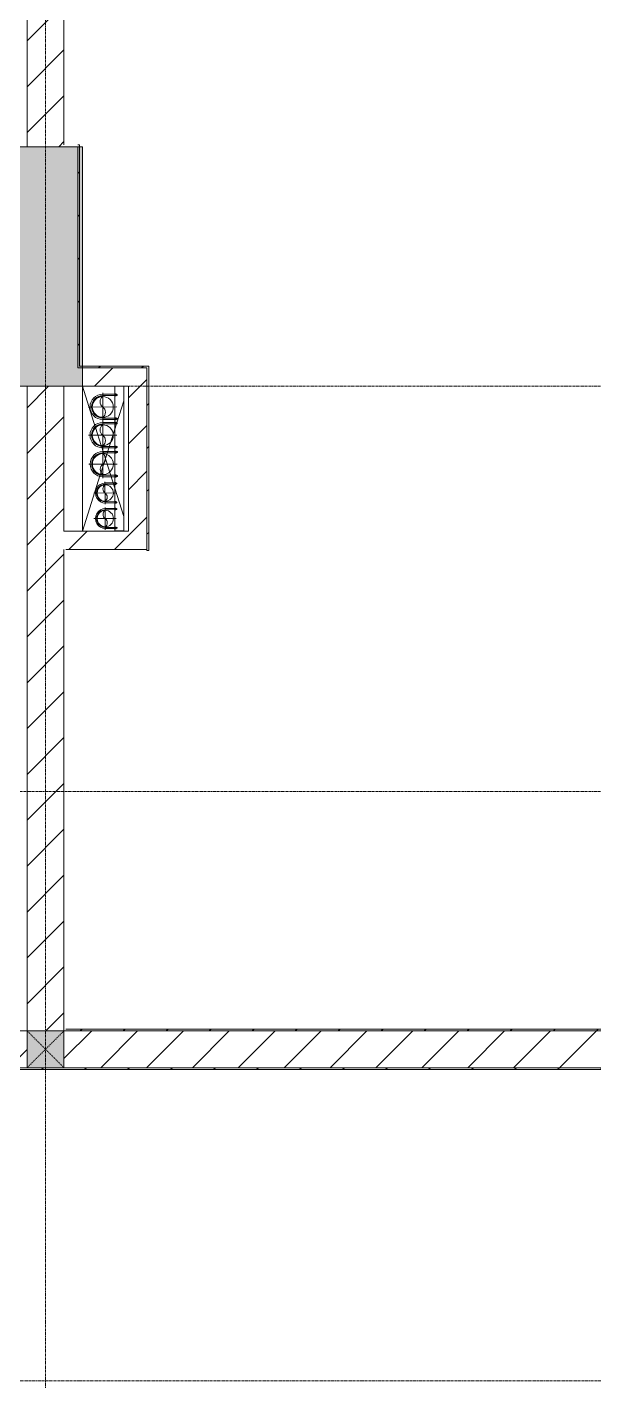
# Model space of a CAD drawing. Header units: millimetres. Extents: x 5359 to 218750, y -16347 to 109893.
# Drawn here: x 99853 to 102928, y 33837 to 41187 of the extents above; entities that cross this region are included whole.
import ezdxf

# ---------------------------------------------------------------- set-up
doc = ezdxf.new("R2010")
doc.units = ezdxf.units.MM
for name, pattern in [('Dash', [6, 3, -3]), ('Grid Line', [22.225, 12.7, -3.175, 3.175, -3.175]), ('IMPORT-CENTER _3_', [10.16, 6.35, -1.27, 1.27, -1.27])]:
    doc.linetypes.add(name, pattern=pattern)
for name, color, linetype, lineweight in [('0-1', 7, 'Continuous', 5), ('0-2', 9, 'Continuous', 9), ('A-FLOR', 192, 'Continuous', 9), ('A-FLOR-1', 9, 'Continuous', 9), ('A-WALL', 113, 'Continuous', 9), ('A-WALL-3', 113, 'Continuous', 18), ('A-WALL-PATT-3', 111, 'Continuous', 9), ('G-IMPT', 8, 'Continuous', 9), ('G-IMPT-1', 8, 'IMPORT-CENTER _3_', 9), ('I-WALL-3', 2, 'Continuous', 18), ('M-EQPM', 50, 'Continuous', 9), ('S-COLS', 52, 'Continuous', 9), ('S-COLS-1', 253, 'Continuous', 5), ('S-COLS-2', 53, 'Continuous', 18), ('S-COLS-4', 52, 'Continuous', 18), ('S-COLS-5', 52, 'Dash', 9), ('S-COLS-HDLN', 52, 'Dash', 9), ('S-GRID-1', 1, 'Grid Line', 9)]:
    doc.layers.add(name, color=color, linetype=linetype, lineweight=lineweight)
pattern_1 = [(45, (0, 0), (-124.4508, 124.4508), [])]
pattern_2 = [(45, (0, 0), (-116.67262, 116.67262), [])]

# ---------------------------------------------------------------- blocks, each defined once
blk = doc.blocks.new('NCV_TKTC_KET CAU_rvt-1-TKCS_MB ĐỊNH VỊ CỔNG-HÀNG RÀO')
at = {"layer": 'S-COLS-1'}
blk.add_hatch(color=256, dxfattribs=at).paths.add_polyline_path([(100152.6, 39236.9), (100152.6, 40536.9), (99752.6, 40536.9), (99752.6, 39236.9), (99772.6, 39236.9)])
at = {"layer": 'A-FLOR-1'}
blk.add_line((100378, 39236.9), (100378, 38451.1), dxfattribs=at)
at = {"layer": 'S-COLS-2'}
for p, q in [((100152.6, 40536.9), (99752.6, 40536.9)), ((100152.6, 39236.9), (100152.6, 40536.9)), ((99752.6, 39236.9), (100152.6, 39236.9))]:
    blk.add_line(p, q, dxfattribs=at)
blk = doc.blocks.new('TKTC_XREF_251221_MB TANG 1 - TKTC_XREF_260130_MB TANG 1_dwg_CUM U_DN100-4202115-TKCS_MB ĐỊNH VỊ CỔNG-HÀNG RÀO')
at = {"layer": 'G-IMPT'}
blk.add_hatch(color=256, dxfattribs=at).paths.add_polyline_path([(0, -61), (0, -57), (14.8, -55.1), (28.5, -49.4), (40.3, -40.3), (49.4, -28.5), (55.1, -14.8), (57, 0), (55.1, 14.8), (49.4, 28.5), (40.3, 40.3), (28.5, 49.4), (14.8, 55.1), (0, 57), (0, 61), (15.8, 58.9), (37.7, 47.3), (43.1, 43.1), (52.8, 30.5), (58.9, 15.8), (61, 0), (58.9, -15.8), (52.8, -30.5), (43.1, -43.1), (30.5, -52.8), (15.8, -58.9)])
for p, q in [((-79.1, 66.6), (-79.1, 63.4)), ((-76.6, 66.6), (-76.6, 63.4)), ((-74.6, 66.6), (-74.6, 63.4)), ((-72.7, 69.3), (-72.7, 60.7)), ((-66.9, 67.9), (-71.7, 67.9)), ((-66.9, 62.1), (-71.7, 62.1)), ((-65, 69), (0, 69)), ((-79.1, -63.4), (-79.1, -66.6)), ((-76.6, -63.4), (-76.6, -66.6)), ((-74.6, -63.4), (-74.6, -66.6)), ((-72.7, -60.7), (-72.7, -69.3)), ((-66.9, -62.1), (-71.7, -62.1)), ((-66.9, -67.9), (-71.7, -67.9)), ((-65, -69), (0, -69))]:
    blk.add_line(p, q, dxfattribs=at)
at = {"layer": 'G-IMPT', "flags": 128}
for points in [[(-72.7, 67.6), (-78.1, 67.6), (-78.1, 62.4), (-72.7, 62.4)], [(-71.7, 59.2), (-66.9, 59.2), (-66.9, 70.8), (-71.7, 70.8)], [(-66.9, 70.8), (-66.9, 72.7), (-65, 72.7), (-65, 57.3), (-66.9, 57.3), (-66.9, 59.2)], [(-65, 61), (0, 61), (0, 57)], [(-72.7, -62.4), (-78.1, -62.4), (-78.1, -67.6), (-72.7, -67.6)], [(-71.7, -70.8), (-66.9, -70.8), (-66.9, -59.2), (-71.7, -59.2)], [(-66.9, -59.2), (-66.9, -57.3), (-65, -57.3), (-65, -72.7), (-66.9, -72.7), (-66.9, -70.8)], [(-65, -61), (0, -61), (0, -57)]]:
    blk.add_lwpolyline(points, dxfattribs=at)
at = {"layer": 'G-IMPT'}
for centre, radius, start, end in [((-78.1, 66.6), 0.96, 90, 180), ((-78.1, 63.4), 0.96, 180, 270), ((-71.1, 69.3), 1.56, 112.61986, 247.38014), ((-67.9, 65), 4.8, 143.1301, 216.8699), ((-71.1, 60.7), 1.56, 112.61986, 247.38014), ((0, 0), 69, 270, 90), ((0, 0), 61, 270, 90), ((0, 0), 57, 270, 90), ((-78.1, -63.4), 0.96, 90, 180), ((-78.1, -66.6), 0.96, 180, 270), ((-71.1, -60.7), 1.56, 112.61986, 247.38014), ((-67.9, -65), 4.8, 143.1301, 216.8699), ((-71.1, -69.3), 1.56, 112.61986, 247.38014)]:
    blk.add_arc(centre, radius, start, end, dxfattribs=at)
blk = doc.blocks.new('TKTC_XREF_251221_MB TANG 1 - TKTC_XREF_260130_MB TANG 1_dwg_$cc-4202117-TKCS_MB ĐỊNH VỊ CỔNG-HÀNG RÀO')
at = {"layer": 'G-IMPT'}
blk.add_circle((0, 0), 0.5, dxfattribs=at)
for centre, radius, start, end in [((0, 0), 0.5, 90, 270), ((0.188, 0.25), 0.313, 126.8699, 233.1301), ((-0.188, -0.25), 0.313, 306.8699, 53.1301)]:
    blk.add_arc(centre, radius, start, end, dxfattribs=at)
at = {"layer": 'G-IMPT-1'}
for p, q in [((-0.673, 0), (0.673, 0)), ((0, -0.673), (0, 0.673))]:
    blk.add_line(p, q, dxfattribs=at)
blk = doc.blocks.new('TKTC_XREF_251221_MB TANG 1 - TKTC_XREF_260130_MB TANG 1_dwg_$cc-V88-TKCS_MB ĐỊNH VỊ CỔNG-HÀNG RÀO')
at = {"layer": 'G-IMPT'}
blk.add_circle((0, 0), 0.5, dxfattribs=at)
for centre, radius, start, end in [((0, 0), 0.5, 90, 270), ((0.188, 0.25), 0.313, 126.8699, 233.1301), ((-0.188, -0.25), 0.313, 306.8699, 53.1301)]:
    blk.add_arc(centre, radius, start, end, dxfattribs=at)
at = {"layer": 'G-IMPT-1'}
for p, q in [((0, -0.673), (0, 0.673)), ((-0.673, 0), (0.673, 0))]:
    blk.add_line(p, q, dxfattribs=at)
blk = doc.blocks.new('TKTC_XREF_251221_MB TANG 1 - TKTC_XREF_260130_MB TANG 1_dwg_CUM U_DN100-4202112-TKCS_MB ĐỊNH VỊ CỔNG-HÀNG RÀO')
at = {"layer": 'G-IMPT'}
blk.add_hatch(color=256, dxfattribs=at).paths.add_polyline_path([(0, 61), (0, 57), (14.8, 55.1), (28.5, 49.4), (40.3, 40.3), (49.4, 28.5), (55.1, 14.8), (57, 0), (55.1, -14.8), (49.4, -28.5), (40.3, -40.3), (28.5, -49.4), (14.8, -55.1), (0, -57), (0, -61), (15.8, -58.9), (30.5, -52.8), (43.1, -43.1), (52.8, -30.5), (58.9, -15.8), (61, 0), (58.9, 15.8), (52.8, 30.5), (43.1, 43.1), (30.5, 52.8), (15.8, 58.9)])
for p, q in [((-79.1, 66.6), (-79.1, 63.4)), ((-76.6, 66.6), (-76.6, 63.4)), ((-74.6, 66.6), (-74.6, 63.4)), ((-72.7, 69.3), (-72.7, 60.7)), ((-66.9, 67.9), (-71.7, 67.9)), ((-66.9, 62.1), (-71.7, 62.1)), ((-65, 69), (0, 69)), ((-79.1, -63.4), (-79.1, -66.6)), ((-76.6, -63.4), (-76.6, -66.6)), ((-74.6, -63.4), (-74.6, -66.6)), ((-72.7, -60.7), (-72.7, -69.3)), ((-66.9, -62.1), (-71.7, -62.1)), ((-66.9, -67.9), (-71.7, -67.9)), ((-65, -69), (0, -69))]:
    blk.add_line(p, q, dxfattribs=at)
at = {"layer": 'G-IMPT', "flags": 128}
for points in [[(-72.7, 67.6), (-78.1, 67.6), (-78.1, 62.4), (-72.7, 62.4)], [(-71.7, 59.2), (-66.9, 59.2), (-66.9, 70.8), (-71.7, 70.8)], [(-66.9, 70.8), (-66.9, 72.7), (-65, 72.7), (-65, 57.3), (-66.9, 57.3), (-66.9, 59.2)], [(-65, 61), (0, 61), (0, 57)], [(-72.7, -62.4), (-78.1, -62.4), (-78.1, -67.6), (-72.7, -67.6)], [(-71.7, -70.8), (-66.9, -70.8), (-66.9, -59.2), (-71.7, -59.2)], [(-66.9, -59.2), (-66.9, -57.3), (-65, -57.3), (-65, -72.7), (-66.9, -72.7), (-66.9, -70.8)], [(-65, -61), (0, -61), (0, -57)]]:
    blk.add_lwpolyline(points, dxfattribs=at)
at = {"layer": 'G-IMPT'}
for centre, radius, start, end in [((-78.1, 66.6), 0.96, 90, 180), ((-78.1, 63.4), 0.96, 180, 270), ((-71.1, 69.3), 1.56, 112.61986, 247.38014), ((-67.9, 65), 4.8, 143.1301, 216.8699), ((-71.1, 60.7), 1.56, 112.61986, 247.38014), ((0, 0), 69, 270, 90), ((0, 0), 61, 270, 90), ((0, 0), 57, 270, 90), ((-78.1, -63.4), 0.96, 90, 180), ((-78.1, -66.6), 0.96, 180, 270), ((-71.1, -60.7), 1.56, 112.61986, 247.38014), ((-67.9, -65), 4.8, 143.1301, 216.8699), ((-71.1, -69.3), 1.56, 112.61986, 247.38014)]:
    blk.add_arc(centre, radius, start, end, dxfattribs=at)
blk = doc.blocks.new('TKTC_XREF_251221_MB TANG 1 - TKTC_XREF_260130_MB TANG 1_dwg_$cc-4202114-TKCS_MB ĐỊNH VỊ CỔNG-HÀNG RÀO')
at = {"layer": 'G-IMPT'}
blk.add_circle((0, 0), 0.5, dxfattribs=at)
for centre, radius, start, end in [((0, 0), 0.5, 90, 270), ((0.188, 0.25), 0.313, 126.8699, 233.1301), ((-0.188, -0.25), 0.313, 306.8699, 53.1301)]:
    blk.add_arc(centre, radius, start, end, dxfattribs=at)
at = {"layer": 'G-IMPT-1'}
for p, q in [((0, -0.673), (0, 0.673)), ((-0.673, 0), (0.673, 0))]:
    blk.add_line(p, q, dxfattribs=at)
blk = doc.blocks.new('TKTC_XREF_251221_MB TANG 1 - TKTC_XREF_260130_MB TANG 1_dwg_$cc-4202118-TKCS_MB ĐỊNH VỊ CỔNG-HÀNG RÀO')
at = {"layer": 'G-IMPT'}
blk.add_circle((0, 0), 0.5, dxfattribs=at)
for centre, radius, start, end in [((0, 0), 0.5, 90, 270), ((0.188, 0.25), 0.313, 126.8699, 233.1301), ((-0.188, -0.25), 0.313, 306.8699, 53.1301)]:
    blk.add_arc(centre, radius, start, end, dxfattribs=at)
at = {"layer": 'G-IMPT-1'}
for p, q in [((-0.673, 0), (0.673, 0)), ((0, -0.673), (0, 0.673))]:
    blk.add_line(p, q, dxfattribs=at)
blk = doc.blocks.new('TKTC_XREF_251221_MB TANG 1 - TKTC_XREF_260130_MB TANG 1_dwg_$cc-V186-TKCS_MB ĐỊNH VỊ CỔNG-HÀNG RÀO')
at = {"layer": 'G-IMPT'}
blk.add_circle((0, 0), 0.5, dxfattribs=at)
for centre, radius, start, end in [((0, 0), 0.5, 90, 270), ((0.188, 0.25), 0.313, 126.8699, 233.1301), ((-0.188, -0.25), 0.313, 306.8699, 53.1301)]:
    blk.add_arc(centre, radius, start, end, dxfattribs=at)
at = {"layer": 'G-IMPT-1'}
for p, q in [((0, -0.673), (0, 0.673)), ((-0.673, 0), (0.673, 0))]:
    blk.add_line(p, q, dxfattribs=at)
blk = doc.blocks.new('TKTC_XREF_251221_MB TANG 1 - TKTC_XREF_260130_MB TANG 1_dwg-4202109-TKCS_MB ĐỊNH VỊ CỔNG-HÀNG RÀO')
at = {"layer": 'G-IMPT'}
blk.add_line((-102773.7, -362109.7), (-102773.7, -362895.4), dxfattribs=at)
at = {"layer": 'G-IMPT', "flags": 128}
blk.add_lwpolyline([(-102772.8, -362895.4), (-102822.8, -362895.1), (-102822.8, -362109.7)], dxfattribs=at)
for name, p, xscale, yscale, zscale, rotation in [('TKTC_XREF_251221_MB TANG 1 - TKTC_XREF_260130_MB TANG 1_dwg_$cc-V186-TKCS_MB ĐỊNH VỊ CỔNG-HÀNG RÀO', (-102888.7, -362222.3), 113.7150000000092, 113.7150000000092, 113.7150000000092, 0.04476088158440977), ('TKTC_XREF_251221_MB TANG 1 - TKTC_XREF_260130_MB TANG 1_dwg_CUM U_DN100-4202112-TKCS_MB ĐỊNH VỊ CỔNG-HÀNG RÀO', (-102888.7, -362221.4), 0.9975000000000005, 0.9975000000000005, 0.9975000000000005, 180.0467435561312), ('TKTC_XREF_251221_MB TANG 1 - TKTC_XREF_260130_MB TANG 1_dwg_$cc-4202114-TKCS_MB ĐỊNH VỊ CỔNG-HÀNG RÀO', (-102888.7, -362375.9), 113.7150000000092, 113.7150000000092, 113.7150000000092, 0.04476088158440977), ('TKTC_XREF_251221_MB TANG 1 - TKTC_XREF_260130_MB TANG 1_dwg_CUM U_DN100-4202112-TKCS_MB ĐỊNH VỊ CỔNG-HÀNG RÀO', (-102888.7, -362375.1), 0.9975000000000005, 0.9975000000000005, 0.9975000000000005, 180.0467435561312), ('TKTC_XREF_251221_MB TANG 1 - TKTC_XREF_260130_MB TANG 1_dwg_CUM U_DN100-4202112-TKCS_MB ĐỊNH VỊ CỔNG-HÀNG RÀO', (-102887.9, -362532.2), 0.9974999999999966, 0.9974999999999966, 0.9974999999999966, 180.0467435564899), ('TKTC_XREF_251221_MB TANG 1 - TKTC_XREF_260130_MB TANG 1_dwg_$cc-4202118-TKCS_MB ĐỊNH VỊ CỔNG-HÀNG RÀO', (-102876.2, -362689.3), 90.0000000000512, 90.0000000000512, 90.0000000000512, 0.419778997776333), ('TKTC_XREF_251221_MB TANG 1 - TKTC_XREF_260130_MB TANG 1_dwg_$cc-4202117-TKCS_MB ĐỊNH VỊ CỔNG-HÀNG RÀO', (-102875.8, -362828), 90.0000000000512, 90.0000000000512, 90.0000000000512, 0.419778997776333)]:
    blk.add_blockref(name, p, dxfattribs=dict(xscale=xscale, yscale=yscale, zscale=zscale, rotation=rotation))
at = {"extrusion": (0, 0, -1)}
for name, p, xscale, yscale, zscale, rotation in [('TKTC_XREF_251221_MB TANG 1 - TKTC_XREF_260130_MB TANG 1_dwg_$cc-V88-TKCS_MB ĐỊNH VỊ CỔNG-HÀNG RÀO', (102887.9, -362532.2), 113.7150000000092, 113.7150000000092, -113.7150000000092, 179.9532564459116), ('TKTC_XREF_251221_MB TANG 1 - TKTC_XREF_260130_MB TANG 1_dwg_CUM U_DN100-4202115-TKCS_MB ĐỊNH VỊ CỔNG-HÀNG RÀO', (102874.3, -362689.3), 0.7894736842105242, 0.7894736842105242, -0.7894736842105241, 359.5802210006287), ('TKTC_XREF_251221_MB TANG 1 - TKTC_XREF_260130_MB TANG 1_dwg_CUM U_DN100-4202115-TKCS_MB ĐỊNH VỊ CỔNG-HÀNG RÀO', (102873.9, -362828), 0.7894736842105242, 0.7894736842105242, -0.7894736842105241, 359.5802210006287)]:
    blk.add_blockref(name, p, dxfattribs=dict(at, xscale=xscale, yscale=yscale, zscale=zscale, rotation=rotation))
blk = doc.blocks.new('TKTC_XREF_251221_MB TANG 1 - TKTC_XREF_251221_MB TANG 1-2038492-TKCS_MB ĐỊNH VỊ CỔNG-HÀNG RÀO')
blk.add_blockref('TKTC_XREF_251221_MB TANG 1 - TKTC_XREF_260130_MB TANG 1_dwg-4202109-TKCS_MB ĐỊNH VỊ CỔNG-HÀNG RÀO', (169499.1, 384109.7))
blk = doc.blocks.new('G1_SOF - BO TRU - 200x200-3050151-TKCS_MB ĐỊNH VỊ CỔNG-HÀNG RÀO')
at = {"layer": 'S-COLS-HDLN'}
for p, q in [((-100, 100), (100, -100)), ((100, 100), (-100, -100))]:
    blk.add_line(p, q, dxfattribs=at)

msp = doc.modelspace()

# ---------------------------------------------------------------- hatches: boundary and pattern name
at = {"layer": 'A-WALL-PATT-3'}
h = msp.add_hatch(dxfattribs=at)
h.set_pattern_fill('FP_1', color=256, style=0, pattern_type=2)
h.set_pattern_definition(pattern_1)
h.paths.add_polyline_path([(100052.6, 40536.9), (100052.6, 43836.9), (99852.6, 43836.9), (99852.6, 40536.9)])
h = msp.add_hatch(dxfattribs=at)
h.set_pattern_fill('FP_32', color=256, style=0, pattern_type=2)
h.set_pattern_definition(pattern_2)
h.paths.add_polyline_path([(100137.6, 39346.9), (100137.6, 40546.9), (100127.6, 40546.9), (100127.6, 39346.9)])
h = msp.add_hatch(dxfattribs=at)
h.set_pattern_fill('FP_32', color=256, style=0, pattern_type=2)
h.set_pattern_definition(pattern_2)
h.paths.add_polyline_path([(100127.6, 39336.9), (100503, 39336.9), (100503, 39346.9), (100127.6, 39346.9)])
h = msp.add_hatch(dxfattribs=at)
h.set_pattern_fill('FP_1', color=256, style=0, pattern_type=2)
h.set_pattern_definition(pattern_1)
h.paths.add_polyline_path([(100152.6, 39236.9), (100403, 39236.9), (100403, 39336.9), (100152.6, 39336.9)])
h = msp.add_hatch(dxfattribs=at)
h.set_pattern_fill('FP_1', color=256, style=0, pattern_type=2)
h.set_pattern_definition(pattern_1)
h.paths.add_polyline_path([(100488, 38351.1), (100503, 38351.1), (100503, 39336.9), (100403, 39336.9), (100403, 38351.1)])
h = msp.add_hatch(dxfattribs=at)
h.set_pattern_fill('FP_32', color=256, style=0, pattern_type=2)
h.set_pattern_definition(pattern_2)
h.paths.add_polyline_path([(100503, 38346.1), (100513, 38346.1), (100513, 39346.9), (100503, 39346.9), (100503, 38351.1)])
h = msp.add_hatch(dxfattribs=at)
h.set_pattern_fill('FP_1', color=256, style=0, pattern_type=2)
h.set_pattern_definition(pattern_1)
h.paths.add_polyline_path([(100052.6, 35737.4), (100052.6, 39236.9), (99852.6, 39236.9), (99852.6, 35737.4)])
h = msp.add_hatch(dxfattribs=at)
h.set_pattern_fill('FP_1', color=256, style=0, pattern_type=2)
h.set_pattern_definition(pattern_1)
h.paths.add_polyline_path([(100062.6, 38351.1), (100403, 38351.1), (100403, 38451.1), (100052.6, 38451.1), (100052.6, 38351.1)])
h = msp.add_hatch(dxfattribs=at)
h.set_pattern_fill('FP_1', color=256, style=0, pattern_type=2)
h.set_pattern_definition(pattern_1)
h.paths.add_polyline_path([(116113.4, 35537.4), (116252.6, 35537.4), (116252.6, 35737.4), (111452.6, 35737.4), (111452.6, 35537.4), (115508.2, 35537.4)])
h.paths.add_polyline_path([(108052.6, 35537.4), (108052.6, 35737.4), (104412.6, 35737.4), (104412.6, 35537.4), (107035.2, 35537.4)])
h.paths.add_polyline_path([(104212.6, 35537.4), (104212.6, 35737.4), (100052.6, 35737.4), (100052.6, 35537.4), (102193.5, 35537.4)])
h.paths.add_polyline_path([(108252.6, 35537.4), (111252.6, 35537.4), (111252.6, 35737.4), (108252.6, 35737.4)])
h.paths.add_polyline_path([(99852.6, 35537.4), (99852.6, 35737.4), (95052.4, 35737.4), (95052.4, 35537.4), (99772.6, 35537.4)])
h.paths.add_polyline_path([(94852.4, 35537.4), (94852.4, 35737.4), (94702.4, 35737.4), (94702.4, 35537.4)])
h.paths.add_polyline_path([(91852.6, 35537.4), (93612.4, 35537.4), (93612.4, 35737.4), (91852.6, 35737.4)])
h = msp.add_hatch(dxfattribs=at)
h.set_pattern_fill('FP_32', color=256, style=0, pattern_type=2)
h.set_pattern_definition(pattern_2)
h.paths.add_polyline_path([(114297.8, 35737.4), (114892.6, 35737.4), (114892.6, 35747.4), (100052.6, 35747.4), (100052.6, 35737.4), (111876.9, 35737.4)])
h = msp.add_hatch(dxfattribs=at)
h.set_pattern_fill('FP_32', color=256, style=0, pattern_type=2)
h.set_pattern_definition(pattern_2)
h.paths.add_polyline_path([(104212.6, 35527.4), (104212.6, 35537.4), (94702.4, 35537.4), (94702.4, 35527.4), (104202.6, 35527.4)])
h.paths.add_polyline_path([(92510, 35527.4), (93612.4, 35527.4), (93612.4, 35537.4), (91642.6, 35537.4), (91642.6, 35527.4)])
at = {"layer": 'S-COLS-1'}
msp.add_hatch(color=256, dxfattribs=at).paths.add_polyline_path([(99852.6, 35537.4), (100052.6, 35537.4), (100052.6, 35737.4), (99852.6, 35737.4)])

# ---------------------------------------------------------------- linework, layer by layer
at = {"layer": '0-2'}
for p, q in [((100222.7, 39016.8), (100152.6, 39236.9)), ((100250.8, 38759.3), (100377.8, 39157.9)), ((100224, 39012.8), (100223, 39015.9)), ((100254.9, 38915.8), (100224, 39012.8)), ((100377.8, 38530.2), (100256.2, 38911.6)), ((100152.6, 38451.1), (100249.7, 38755.8)), ((100249.7, 38755.8), (100250.8, 38759.3))]:
    msp.add_line(p, q, dxfattribs=at)
at = {"layer": 'A-FLOR'}
msp.add_line((100152.6, 38451.1), (100152.6, 39236.9), dxfattribs=at)
at = {"layer": 'A-WALL'}
for p, q in [((100052.6, 40546.9), (100052.6, 43236.9)), ((100152.6, 39336.9), (100503, 39336.9)), ((100503, 38351.1), (100503, 39336.9)), ((100062.6, 38351.1), (100488, 38351.1)), ((99852.6, 35537.4), (99852.6, 35737.4)), ((100052.6, 35737.4), (100052.6, 35537.4)), ((95052.4, 35537.4), (99852.6, 35537.4)), ((99852.6, 35537.4), (95052.4, 35537.4)), ((100052.6, 35537.4), (104212.6, 35537.4)), ((104212.6, 35537.4), (100052.6, 35537.4))]:
    msp.add_line(p, q, dxfattribs=at)
at = {"layer": 'A-WALL-3'}
for p, q in [((99852.6, 43836.9), (99852.6, 40536.9)), ((99852.6, 40536.9), (100052.6, 40536.9)), ((100152.6, 39336.9), (100152.6, 39236.9)), ((99852.6, 39236.9), (99852.6, 35737.4)), ((100052.6, 39236.9), (99852.6, 39236.9)), ((100052.6, 38451.1), (100052.6, 39236.9)), ((100152.6, 39236.9), (100403, 39236.9)), ((100403, 39236.9), (100403, 38451.1)), ((100403, 38451.1), (100052.6, 38451.1)), ((100052.6, 35747.4), (100052.6, 38351.1)), ((100488, 38351.1), (100503, 38351.1)), ((100052.6, 35737.4), (95052.4, 35737.4))]:
    msp.add_line(p, q, dxfattribs=at)
at = {"layer": 'I-WALL-3'}
for p, q in [((100137.6, 40546.9), (100127.6, 40546.9)), ((100127.6, 40536.9), (100127.6, 39336.9)), ((100137.6, 39346.9), (100137.6, 40546.9)), ((100127.6, 39336.9), (100152.6, 39336.9)), ((100513, 39346.9), (100137.6, 39346.9)), ((100513, 38346.1), (100513, 39346.9)), ((100503, 38351.1), (100503, 38346.1)), ((100503, 38346.1), (100513, 38346.1)), ((100052.6, 35747.4), (100052.6, 35737.4)), ((100052.6, 35737.4), (111452.6, 35737.4)), ((114892.6, 35747.4), (100062.6, 35747.4)), ((94702.4, 35527.4), (104202.6, 35527.4)), ((100052.6, 35537.4), (99852.6, 35537.4))]:
    msp.add_line(p, q, dxfattribs=at)
at = {"layer": 'S-COLS'}
for p, q in [((99852.6, 35737.4), (99852.6, 35537.4)), ((100052.6, 35537.4), (100052.6, 35737.4))]:
    msp.add_line(p, q, dxfattribs=at)
at = {"layer": 'S-COLS-4'}
for p, q in [((100052.6, 35737.4), (99852.6, 35737.4)), ((99852.6, 35537.4), (100052.6, 35537.4))]:
    msp.add_line(p, q, dxfattribs=at)
at = {"layer": 'S-GRID-1'}
for p, q in [((99952.6, 13102.5), (99952.6, 80482.7)), ((135474.6, 39236.9), (24837.1, 39236.9)), ((135474.6, 37036.9), (24837.1, 37036.9)), ((132680.6, 33836.9), (27631.1, 33836.9))]:
    msp.add_line(p, q, dxfattribs=at)

# ---------------------------------------------------------------- block references
at = {"layer": '0-1'}
msp.add_blockref('NCV_TKTC_KET CAU_rvt-1-TKCS_MB ĐỊNH VỊ CỔNG-HÀNG RÀO', (0, 0), dxfattribs=at)
at = {"layer": 'M-EQPM'}
msp.add_blockref('TKTC_XREF_251221_MB TANG 1 - TKTC_XREF_251221_MB TANG 1-2038492-TKCS_MB ĐỊNH VỊ CỔNG-HÀNG RÀO', (33652.6, 17236.9), dxfattribs=at)
at = {"layer": 'S-COLS-5'}
msp.add_blockref('G1_SOF - BO TRU - 200x200-3050151-TKCS_MB ĐỊNH VỊ CỔNG-HÀNG RÀO', (99952.6, 35637.4), dxfattribs=at)

doc.saveas('drawing.dxf')
